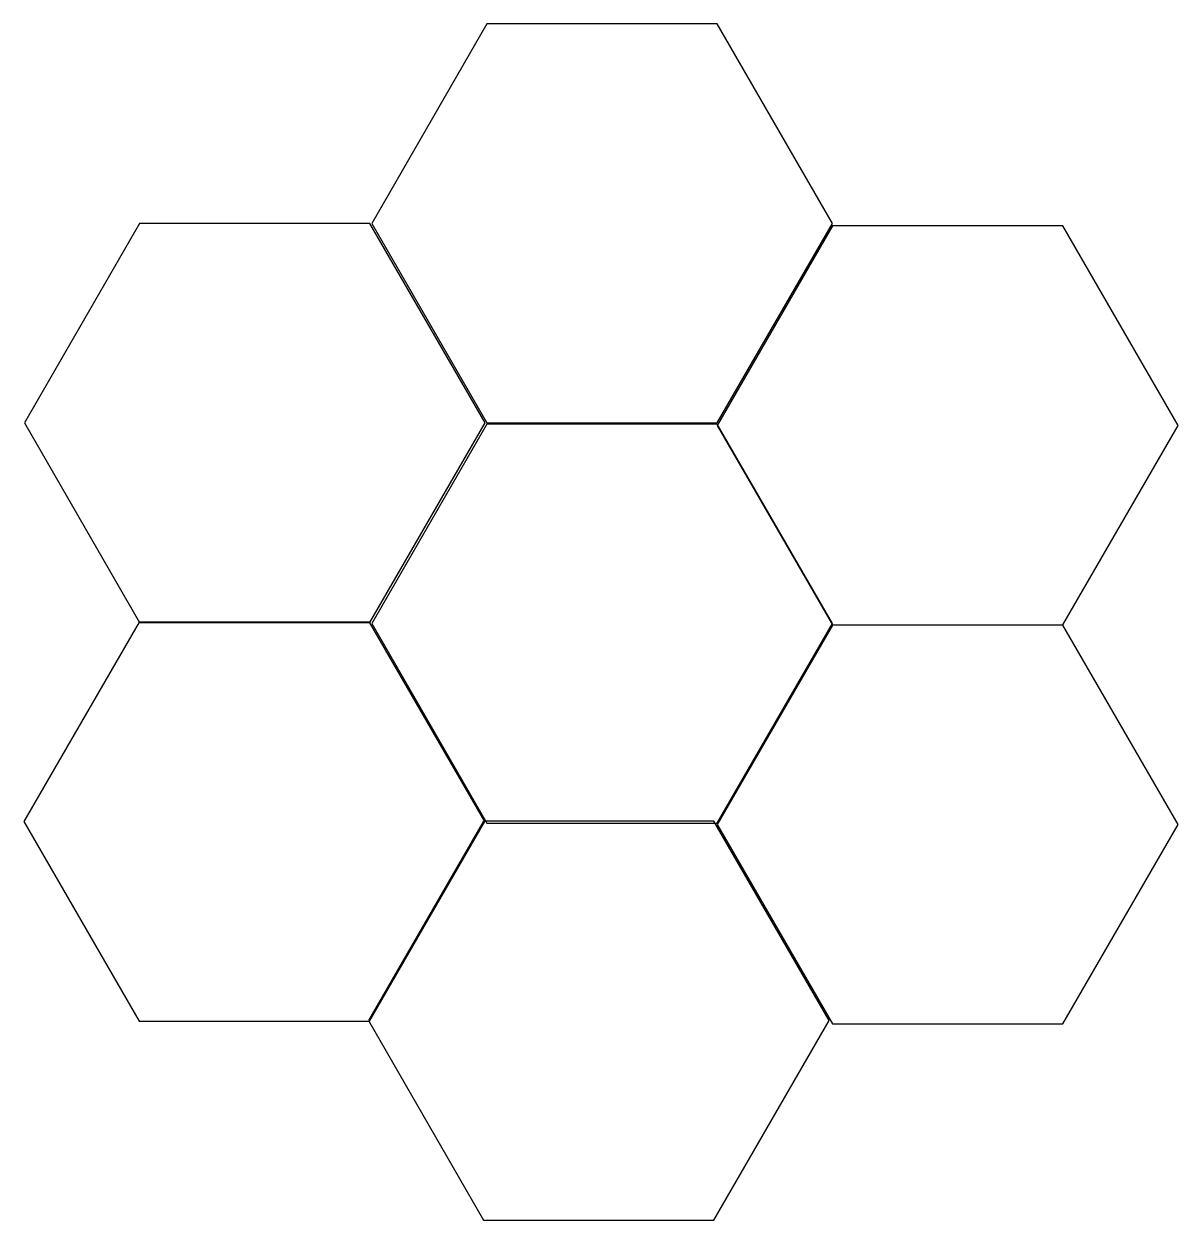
# Model space of a CAD drawing. Header units: millimetres. Extents: x 440 to 4515, y -1092 to 3133.
import ezdxf

# ---------------------------------------------------------------- set-up
doc = ezdxf.new("R2010")
doc.units = ezdxf.units.MM

msp = doc.modelspace()

# ---------------------------------------------------------------- linework, layer by layer
for points in [[(3294.8, 2428.1), (2888, 3132.6), (2074.5, 3132.6), (1667.8, 2428.1), (2074.5, 1723.6), (2888, 1723.6)], [(2068.5, 1723.6), (1661.7, 2428.1), (848.2, 2428.1), (441.4, 1723.6), (848.2, 1019), (1661.7, 1019)], [(4515.1, 1715), (4108.3, 2419.6), (3294.8, 2419.6), (2888.1, 1715), (3294.8, 1010.5), (4108.3, 1010.5)], [(3294.8, 1014.8), (2888, 1719.3), (2074.5, 1719.3), (1667.8, 1014.8), (2074.5, 310.2), (2888, 310.2)], [(2066.8, 315.6), (1660, 1020.1), (846.5, 1020.1), (439.7, 315.6), (846.5, -389), (1660, -389)], [(4515.1, 305.4), (4108.3, 1009.9), (3294.8, 1009.9), (2888.1, 305.4), (3294.8, -399.1), (4108.3, -399.1)], [(3282.9, -387.1), (2876.1, 317.4), (2062.6, 317.4), (1655.9, -387.1), (2062.6, -1091.6), (2876.1, -1091.6)]]:
    msp.add_lwpolyline(points, close=True)

doc.saveas('drawing.dxf')
